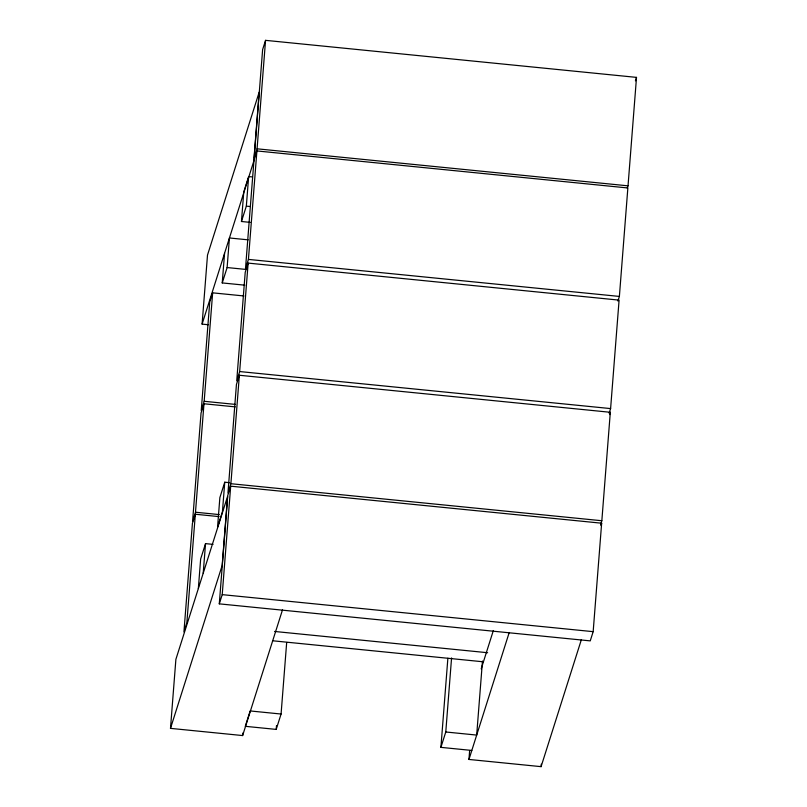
<?xml version="1.0" encoding="UTF-8"?>
<svg xmlns="http://www.w3.org/2000/svg" width="807" height="807" viewBox="0 0 807 807"><rect width="100%" height="100%" fill="white"/><g stroke="black" fill="none" stroke-linecap="round" stroke-linejoin="round"><path stroke-width="1.21" d="M170.489 728.368L175.886 659.349L227.564 496.446L222.167 565.465L170.489 728.368L242.625 735.56L282.521 609.799M202.103 324.111L207.5 255.093L259.178 92.2L253.781 161.218L202.103 324.111L208.327 324.737M195.334 514.241L186.861 622.701L183.935 631.921L192.409 523.461L195.334 514.241L219.151 516.621M203.979 403.762L201.054 412.982L192.57 521.443L195.496 512.223L203.979 403.762L235.311 406.889M212.655 292.84L209.729 302.06L201.246 410.521L204.171 401.291L212.655 292.84L243.976 295.967M198.34 588.575L200.65 558.999L205.533 543.625L213.048 544.372M244.803 285.174L222.238 282.924L224.558 253.337M203.213 573.202L205.533 543.625M222.238 282.924L227.12 267.551L229.43 237.974L248.223 239.85M250.231 222.379L241.454 221.501L243.775 191.925L248.647 176.562L252.409 176.935M224.75 482.213L222.429 511.789L217.557 527.163L219.867 497.576L224.75 482.213L229.763 482.707M241.454 221.501L246.337 206.138L248.647 176.562M219.292 603.858L227.766 495.397L230.691 486.177L601.649 523.208L593.165 631.659L590.24 640.879L219.292 603.858L222.218 594.638L230.691 486.177M239.366 375.255L236.441 384.475L227.967 492.936L230.893 483.706L239.366 375.255L610.314 412.286L601.84 520.737L600.741 524.197M248.142 263.102L245.217 272.322L236.733 380.773L239.659 371.553L248.142 263.102L619.09 300.123L610.606 408.584L609.144 413.194M256.908 150.939L253.983 160.159L245.499 268.62L248.425 259.4L256.908 150.939L627.856 187.97L619.383 296.431L617.92 301.041M265.553 40.35L262.628 49.57L254.155 158.031L257.08 148.811L265.553 40.35L636.511 77.381L628.028 185.832L627.291 188.142M242.625 735.56L242.816 733.059M286.677 642.483L281.078 714.034L250.17 710.947L245.288 726.32L276.206 729.407L276.498 725.634M471.813 750.439L440.904 747.363L447.875 658.23M440.904 747.363L445.777 731.989L451.567 657.927M581.363 639.689L541.083 766.65L468.958 759.448L469.644 750.661M482.475 661.014L476.685 735.076L445.777 731.989M541.083 766.65L541.285 764.138M276.206 729.407L281.078 714.034M635.412 80.841L636.511 77.381M481.194 668.872L493.349 630.539M468.958 759.448L509.227 632.486M609.588 414.586L610.314 412.286M600.912 525.508L601.649 523.208M257.08 148.811L628.028 185.832M246.337 206.138L250.089 206.511M248.425 259.4L619.383 296.431M227.12 267.551L245.913 269.427M239.659 371.553L610.606 408.584M204.171 401.291L235.503 404.418M230.893 483.706L601.84 520.737M195.496 512.223L219.302 514.594M222.218 594.638L593.165 631.659M274.582 631.457L487.63 652.722M272.907 640.798L483.443 661.821"/></g></svg>
